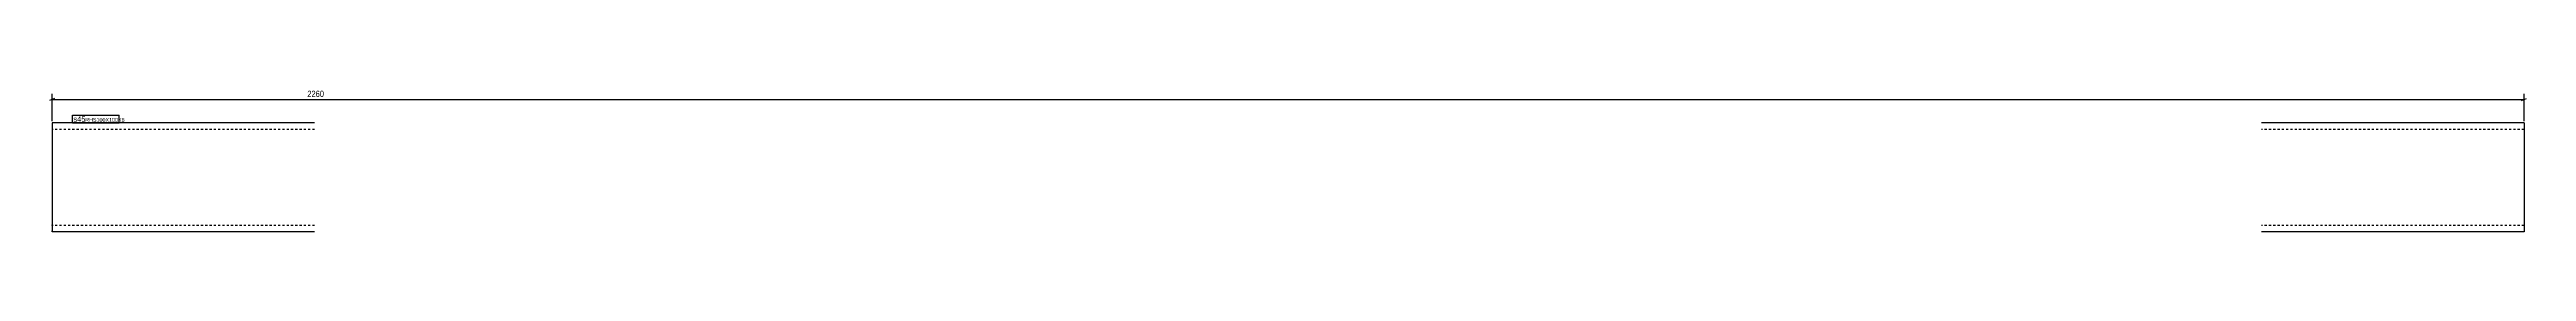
# Model space of a CAD drawing. Header units: millimetres. Extents: x 4 to 2269, y 4 to 136.
import ezdxf

# ---------------------------------------------------------------- set-up
doc = ezdxf.new("R2010")
doc.units = ezdxf.units.MM
doc.linetypes.add('DXK_LINE_DOT2', pattern=[3.9198, 1.9599, -1.9599])
for name, color, linetype in [('MÅLSÆTNING', 7, 'Continuous'), ('STÅL', 7, 'Continuous'), ('TEKST', 7, 'Continuous')]:
    doc.layers.add(name, color=color, linetype=linetype)
doc.styles.add('Arial Narrow', font='ARIALN.TTF', dxfattribs={"height": 0.2})

msp = doc.modelspace()

# ---------------------------------------------------------------- linework, layer by layer
at = {"layer": 'MÅLSÆTNING', "color": 7, "linetype": 'Continuous'}
for p, q in [((9, 126.9), (4.5, 125.1)), ((6.8, 106), (6.8, 131.3)), ((6.8, 126), (2266.8, 126)), ((2264.5, 125.1), (2269, 126.9)), ((2266.8, 106), (2266.8, 131.3))]:
    msp.add_line(p, q, dxfattribs=at)
at = {"layer": 'STÅL', "color": 2, "linetype": 'Continuous'}
for p, q in [((246.8, 104.5), (6.8, 104.5)), ((6.8, 104.5), (6.8, 5.4)), ((2266.8, 104.5), (2026.8, 104.5)), ((2266.8, 104.5), (2266.8, 4.5)), ((6.8, 4.5), (6.8, 5.4)), ((246.8, 4.5), (6.8, 4.5)), ((2266.8, 4.5), (2026.8, 4.5))]:
    msp.add_line(p, q, dxfattribs=at)
at = {"layer": 'STÅL', "color": 7, "linetype": 'DXK_LINE_DOT2'}
for p, q in [((246.8, 98.5), (6.8, 98.5)), ((2266.8, 98.5), (2026.8, 98.5)), ((6.8, 10.5), (6.8, 11)), ((246.8, 10.5), (6.8, 10.5)), ((2266.8, 10.5), (2026.8, 10.5)), ((2266.8, 10.5), (2266.8, 11))]:
    msp.add_line(p, q, dxfattribs=at)

# ---------------------------------------------------------------- next in the draw order: wipeouts: each hides what was drawn before it
at = {"color": 0}
for points, layer in [([(2034.5, 127.1), (2034.5, 135.5), (239, 135.5), (239, 127.1)], 'MÅLSÆTNING'), ([(35.5, 105.5), (35.5, 110.8), (26.3, 110.8), (26.3, 105.5)], 'TEKST')]:
    msp.add_wipeout(points, dxfattribs=at).dxf.layer = layer

# ---------------------------------------------------------------- next in the draw order: texts
at = {"layer": 'MÅLSÆTNING', "color": 3, "style": 'Arial Narrow'}
msp.add_text('2260', height=5.73, dxfattribs=at).set_placement((240.2, 128.3))

# ---------------------------------------------------------------- next in the draw order: wipeouts: each hides what was drawn before it
at = {"color": 0}
msp.add_wipeout([(35.5, 105.5), (35.5, 110.8), (26.3, 110.8), (26.3, 105.5)], dxfattribs=at).dxf.layer = 'TEKST'

# ---------------------------------------------------------------- next in the draw order: linework, layer by layer
at = {"layer": 'TEKST', "color": 7, "linetype": 'Continuous'}
msp.add_line((25.4, 104.6), (25.4, 111.7), dxfattribs=at)

# ---------------------------------------------------------------- next in the draw order: wipeouts: each hides what was drawn before it
at = {"color": 0}
msp.add_wipeout([(67.2, 105.5), (67.2, 109.3), (37.1, 109.3), (37.1, 105.5)], dxfattribs=at).dxf.layer = 'TEKST'

# ---------------------------------------------------------------- next in the draw order: wipeouts: each hides what was drawn before it
msp.add_wipeout([(67.2, 105.5), (67.2, 109.3), (37.1, 109.3), (37.1, 105.5)], dxfattribs=at).dxf.layer = 'TEKST'

# ---------------------------------------------------------------- next in the draw order: linework, layer by layer
at = {"layer": 'TEKST', "color": 7, "linetype": 'Continuous'}
for p, q in [((25.4, 111.7), (68.1, 111.7)), ((25.4, 104.6), (68.1, 104.6)), ((68.1, 104.6), (68.1, 111.7))]:
    msp.add_line(p, q, dxfattribs=at)

# ---------------------------------------------------------------- next in the draw order: texts
at = {"layer": 'TEKST', "color": 3, "style": 'Arial Narrow'}
for s, height, p in [('s45', 5.01, (26.3, 105.5)), ('RHS100X100X6', 3.579, (37.1, 105.5))]:
    msp.add_text(s, height=height, dxfattribs=at).set_placement(p)

doc.saveas('drawing.dxf')
